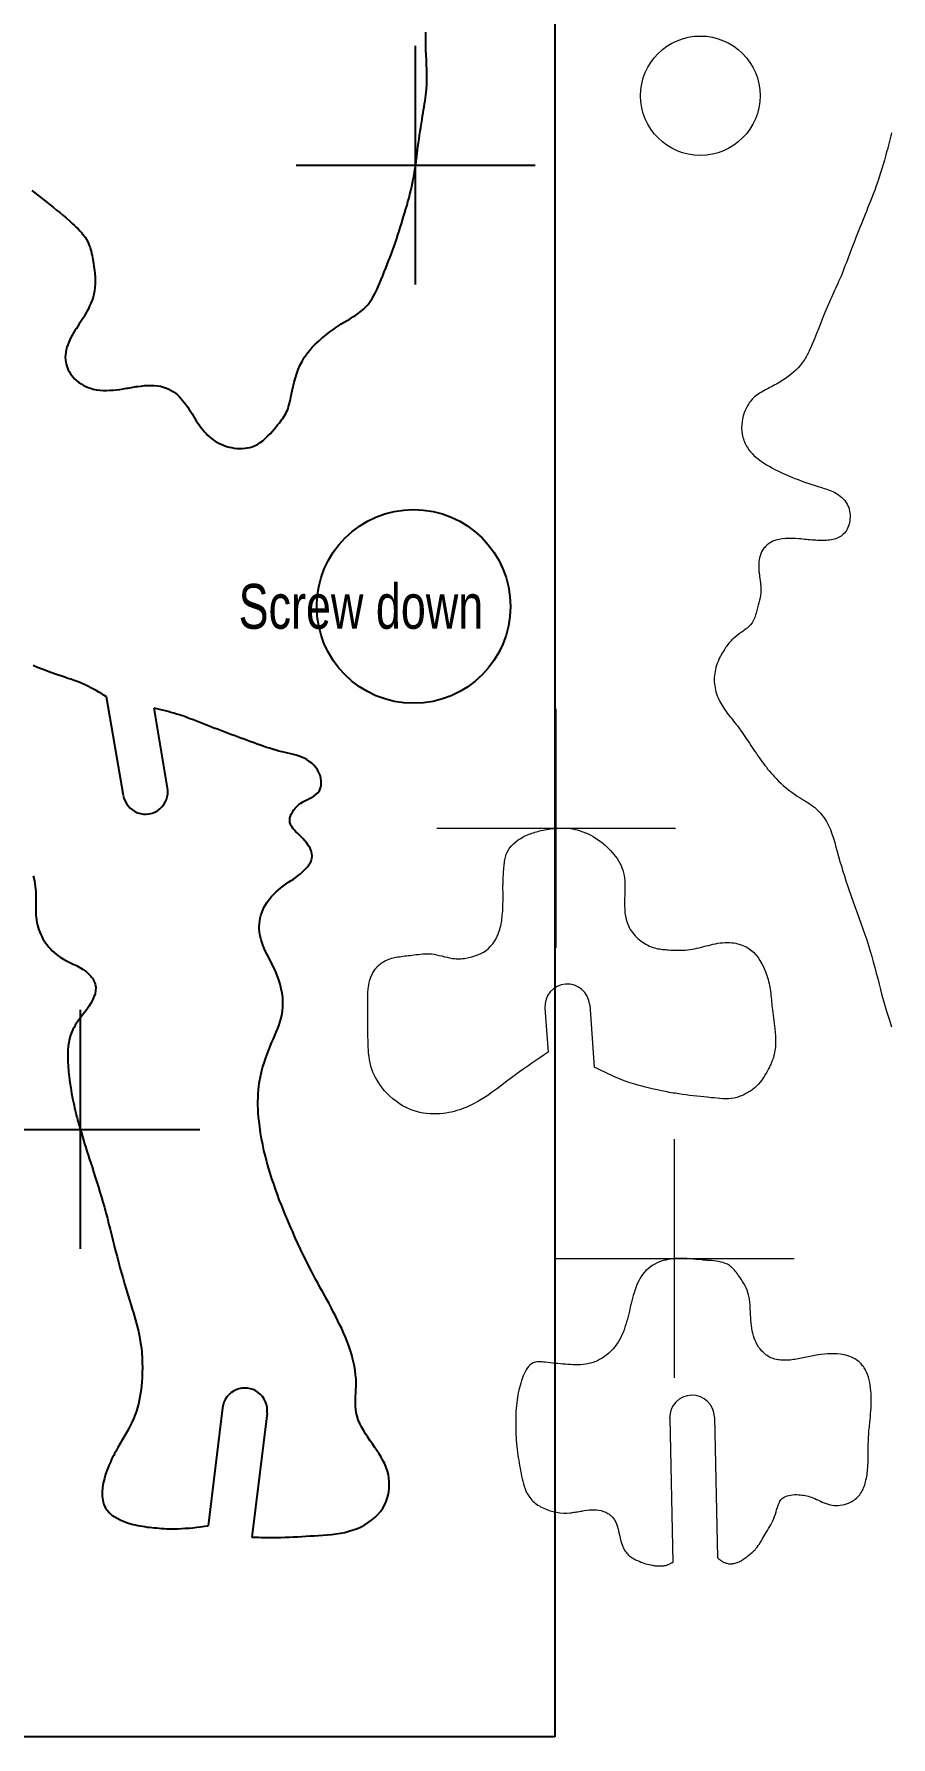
# Model space of a CAD drawing. Header units: millimetres. Extents: x -0.1 to 63, y 0 to 35.
# Drawn here: x 25.64 to 32.81, y 0 to 14.26 of the extents above; entities that cross this region are included whole.
import ezdxf

# ---------------------------------------------------------------- set-up
doc = ezdxf.new("R2010")
doc.units = ezdxf.units.MM
doc.header["$MEASUREMENT"] = 0
doc.header["$PDMODE"] = 2
doc.layers.get('0').update_dxf_attribs({"linetype": 'CONTINUOUS'})
doc.layers.add('CK_LEVEL_1', color=7, linetype='CONTINUOUS')
doc.layers.add('layout2', color=7, linetype='CONTINUOUS', lineweight=0)
doc.layers.add('screw', color=7, linetype='CONTINUOUS', lineweight=0)
doc.styles.get("Standard").update_dxf_attribs({"font": 'txt', "width": 0.75})

msp = doc.modelspace()

# ---------------------------------------------------------------- linework, layer by layer
at = {"color": 3, "linetype": 'CONTINUOUS'}
for p, q in [((30, 24), (30, 0)), ((30, 0), (0, 0))]:
    msp.add_line(p, q, dxfattribs=at)
at = {"color": 1, "linetype": 'CONTINUOUS'}
msp.add_circle((28.818, 9.467), 0.811, dxfattribs=at)
at = {"layer": 'CK_LEVEL_1', "color": 5, "linetype": 'CONTINUOUS'}
for p, q in [((26.388, 7.884), (26.248, 8.711)), ((26.758, 7.947), (26.645, 8.616)), ((27.219, 2.756), (27.099, 1.768)), ((27.592, 2.711), (27.465, 1.673))]:
    msp.add_line(p, q, dxfattribs=at)
at = {"layer": 'CK_LEVEL_1', "color": 3, "linetype": 'CONTINUOUS'}
msp.add_lwpolyline([(28.835, 13.163), (28.837, 13.177), (28.839, 13.191), (28.84, 13.204), (28.842, 13.218), (28.844, 13.231), (28.846, 13.245), (28.847, 13.258), (28.849, 13.272), (28.851, 13.286), (28.855, 13.318), (28.859, 13.35), (28.864, 13.383), (28.869, 13.415), (28.873, 13.447), (28.878, 13.479), (28.883, 13.512), (28.889, 13.544), (28.894, 13.576), (28.898, 13.601), (28.902, 13.626), (28.906, 13.651), (28.91, 13.675), (28.914, 13.7), (28.918, 13.725), (28.921, 13.75), (28.923, 13.775), (28.926, 13.8), (28.928, 13.841), (28.929, 13.881), (28.929, 13.922), (28.928, 13.963), (28.926, 14.003), (28.925, 14.044), (28.923, 14.085), (28.922, 14.126), (28.92, 14.167), (28.92, 14.203), (28.92, 14.239), (28.92, 14.275)], dxfattribs=at)
at = {"layer": 'CK_LEVEL_1', "color": 1, "linetype": 'CONTINUOUS'}
for points in [[(25.622, 12.95), (25.647, 12.93), (25.672, 12.911), (25.697, 12.891), (25.722, 12.871), (25.749, 12.85), (25.775, 12.829), (25.802, 12.808), (25.829, 12.787), (25.855, 12.765), (25.882, 12.743), (25.908, 12.721), (25.934, 12.698), (25.96, 12.675), (25.977, 12.66), (25.993, 12.644), (26.01, 12.628), (26.025, 12.612), (26.04, 12.595), (26.054, 12.577), (26.067, 12.559), (26.079, 12.541), (26.09, 12.521), (26.097, 12.506), (26.103, 12.49), (26.109, 12.474), (26.114, 12.458), (26.118, 12.441), (26.122, 12.424), (26.126, 12.407), (26.129, 12.389), (26.132, 12.372), (26.137, 12.343), (26.142, 12.313), (26.146, 12.284), (26.149, 12.254), (26.152, 12.225), (26.152, 12.196), (26.152, 12.167), (26.15, 12.138), (26.146, 12.109), (26.141, 12.083), (26.134, 12.058), (26.126, 12.033), (26.116, 12.008), (26.106, 11.984), (26.095, 11.96), (26.082, 11.936), (26.069, 11.913), (26.056, 11.89), (26.044, 11.871), (26.032, 11.852), (26.019, 11.833), (26.007, 11.815), (25.995, 11.796), (25.983, 11.777), (25.971, 11.758), (25.96, 11.738), (25.949, 11.718), (25.94, 11.699), (25.931, 11.679), (25.923, 11.659), (25.916, 11.638), (25.91, 11.617), (25.906, 11.596), (25.903, 11.575), (25.902, 11.554), (25.903, 11.533), (25.906, 11.515), (25.909, 11.498), (25.914, 11.48), (25.92, 11.463), (25.927, 11.447), (25.936, 11.431), (25.945, 11.415), (25.956, 11.401), (25.967, 11.387), (25.982, 11.371), (25.998, 11.356), (26.016, 11.342), (26.034, 11.33), (26.053, 11.319), (26.073, 11.309), (26.093, 11.301), (26.114, 11.294), (26.135, 11.288), (26.163, 11.282), (26.19, 11.278), (26.218, 11.276), (26.246, 11.276), (26.275, 11.277), (26.303, 11.279), (26.331, 11.282), (26.359, 11.285), (26.387, 11.29), (26.4, 11.292), (26.414, 11.294), (26.427, 11.296), (26.441, 11.299), (26.455, 11.301), (26.468, 11.303), (26.482, 11.305), (26.496, 11.308), (26.509, 11.31), (26.536, 11.313), (26.564, 11.316), (26.591, 11.318), (26.619, 11.318), (26.646, 11.317), (26.673, 11.315), (26.699, 11.311), (26.725, 11.304), (26.75, 11.296), (26.769, 11.287), (26.788, 11.276), (26.807, 11.265), (26.824, 11.252), (26.841, 11.238), (26.857, 11.222), (26.873, 11.207), (26.887, 11.19), (26.901, 11.173), (26.915, 11.155), (26.928, 11.136), (26.94, 11.117), (26.952, 11.098), (26.964, 11.079), (26.975, 11.06), (26.987, 11.041), (26.999, 11.022), (27.011, 11.003), (27.022, 10.987), (27.033, 10.972), (27.044, 10.957), (27.056, 10.942), (27.068, 10.928), (27.081, 10.914), (27.094, 10.901), (27.108, 10.888), (27.122, 10.876), (27.139, 10.863), (27.157, 10.851), (27.175, 10.841), (27.194, 10.831), (27.213, 10.822), (27.233, 10.814), (27.253, 10.807), (27.274, 10.801), (27.295, 10.797), (27.317, 10.793), (27.339, 10.791), (27.36, 10.79), (27.382, 10.79), (27.404, 10.792), (27.425, 10.795), (27.446, 10.799), (27.466, 10.805), (27.486, 10.813), (27.51, 10.824), (27.533, 10.839), (27.555, 10.855), (27.576, 10.873), (27.596, 10.892), (27.616, 10.912), (27.635, 10.933), (27.653, 10.955), (27.671, 10.977), (27.682, 10.99), (27.693, 11.003), (27.703, 11.016), (27.713, 11.029), (27.723, 11.042), (27.732, 11.055), (27.74, 11.069), (27.748, 11.083), (27.755, 11.098), (27.762, 11.112), (27.767, 11.126), (27.772, 11.141), (27.776, 11.157), (27.78, 11.172), (27.784, 11.188), (27.787, 11.203), (27.79, 11.219), (27.793, 11.235), (27.801, 11.272), (27.809, 11.309), (27.818, 11.346), (27.829, 11.382), (27.84, 11.418), (27.853, 11.452), (27.867, 11.486), (27.884, 11.519), (27.902, 11.551), (27.918, 11.574), (27.934, 11.595), (27.951, 11.617), (27.97, 11.637), (27.989, 11.657), (28.009, 11.676), (28.03, 11.695), (28.051, 11.713), (28.072, 11.731), (28.087, 11.743), (28.102, 11.755), (28.118, 11.767), (28.133, 11.778), (28.149, 11.79), (28.165, 11.801), (28.181, 11.812), (28.197, 11.822), (28.213, 11.833), (28.237, 11.848), (28.262, 11.862), (28.286, 11.877), (28.31, 11.891), (28.334, 11.906), (28.357, 11.922), (28.379, 11.939), (28.4, 11.957), (28.419, 11.976), (28.438, 11.997), (28.455, 12.02), (28.471, 12.045), (28.486, 12.07), (28.499, 12.096), (28.512, 12.123), (28.524, 12.151), (28.536, 12.178), (28.547, 12.206), (28.56, 12.237), (28.572, 12.268), (28.585, 12.299), (28.597, 12.33), (28.609, 12.361), (28.621, 12.392), (28.633, 12.423), (28.644, 12.454), (28.655, 12.485), (28.666, 12.516), (28.677, 12.547), (28.687, 12.578), (28.697, 12.609), (28.707, 12.64), (28.716, 12.672), (28.726, 12.703), (28.735, 12.734), (28.745, 12.766), (28.754, 12.797), (28.763, 12.828), (28.771, 12.858), (28.78, 12.889), (28.788, 12.92), (28.796, 12.951), (28.803, 12.983), (28.81, 13.014), (28.816, 13.045), (28.819, 13.058), (28.821, 13.071), (28.823, 13.084), (28.825, 13.098), (28.827, 13.111), (28.829, 13.124), (28.831, 13.137), (28.833, 13.15), (28.835, 13.163)], [(26.248, 8.711), (26.226, 8.724), (26.205, 8.737), (26.183, 8.75), (26.161, 8.762), (26.139, 8.774), (26.117, 8.786), (26.095, 8.797), (26.073, 8.808), (26.05, 8.818), (26.025, 8.829), (26, 8.838), (25.975, 8.848), (25.949, 8.857), (25.923, 8.865), (25.898, 8.874), (25.872, 8.882), (25.846, 8.891), (25.821, 8.899), (25.782, 8.913), (25.745, 8.927), (25.707, 8.942), (25.669, 8.957), (25.632, 8.973)], [(25.633, 7.212), (25.644, 7.169), (25.651, 7.124), (25.654, 7.078), (25.654, 7.031), (25.654, 6.983), (25.654, 6.935), (25.656, 6.887), (25.662, 6.84), (25.665, 6.819), (25.67, 6.799), (25.675, 6.779), (25.681, 6.759), (25.688, 6.74), (25.696, 6.721), (25.705, 6.703), (25.715, 6.684), (25.725, 6.667), (25.737, 6.649), (25.75, 6.632), (25.763, 6.615), (25.777, 6.599), (25.792, 6.584), (25.808, 6.569), (25.825, 6.555), (25.842, 6.542), (25.859, 6.53), (25.886, 6.514), (25.913, 6.5), (25.941, 6.486), (25.969, 6.472), (25.997, 6.459), (26.025, 6.444), (26.051, 6.428), (26.076, 6.409), (26.099, 6.389), (26.107, 6.38), (26.115, 6.372), (26.122, 6.362), (26.129, 6.353), (26.135, 6.343), (26.141, 6.333), (26.146, 6.323), (26.15, 6.313), (26.153, 6.303), (26.157, 6.277), (26.156, 6.25), (26.151, 6.224), (26.142, 6.197), (26.13, 6.17), (26.115, 6.144), (26.099, 6.118), (26.081, 6.093), (26.063, 6.068), (26.049, 6.05), (26.035, 6.031), (26.022, 6.014), (26.009, 5.996), (25.997, 5.978), (25.985, 5.96), (25.975, 5.942), (25.965, 5.924), (25.956, 5.905), (25.945, 5.876), (25.937, 5.846), (25.931, 5.815), (25.926, 5.784), (25.924, 5.751), (25.922, 5.719), (25.922, 5.686), (25.923, 5.653), (25.925, 5.62), (25.929, 5.573), (25.934, 5.527), (25.94, 5.481), (25.947, 5.436), (25.954, 5.391), (25.963, 5.346), (25.973, 5.302), (25.983, 5.257), (25.994, 5.213), (25.997, 5.199), (26.001, 5.185), (26.005, 5.171), (26.008, 5.157), (26.012, 5.144), (26.016, 5.13), (26.02, 5.116), (26.024, 5.102), (26.028, 5.088)]]:
    msp.add_lwpolyline(points, dxfattribs=at)
at = {"layer": 'CK_LEVEL_1', "color": 5, "linetype": 'CONTINUOUS'}
for points in [[(27.465, 1.673), (27.492, 1.672), (27.519, 1.672), (27.546, 1.671), (27.573, 1.671), (27.601, 1.671), (27.628, 1.671), (27.655, 1.671), (27.682, 1.671), (27.709, 1.671), (27.743, 1.672), (27.778, 1.673), (27.813, 1.675), (27.847, 1.676), (27.882, 1.678), (27.917, 1.68), (27.952, 1.683), (27.986, 1.685), (28.021, 1.687), (28.058, 1.69), (28.095, 1.693), (28.132, 1.696), (28.169, 1.701), (28.205, 1.706), (28.242, 1.713), (28.277, 1.722), (28.313, 1.733), (28.348, 1.746), (28.379, 1.76), (28.409, 1.776), (28.439, 1.795), (28.467, 1.815), (28.493, 1.837), (28.518, 1.862), (28.54, 1.888), (28.56, 1.916), (28.577, 1.946), (28.588, 1.971), (28.598, 1.998), (28.605, 2.025), (28.611, 2.053), (28.614, 2.082), (28.615, 2.11), (28.615, 2.138), (28.612, 2.166), (28.607, 2.194), (28.599, 2.225), (28.589, 2.256), (28.576, 2.286), (28.562, 2.315), (28.546, 2.343), (28.529, 2.372), (28.511, 2.4), (28.492, 2.427), (28.473, 2.455), (28.453, 2.483), (28.434, 2.511), (28.416, 2.539), (28.399, 2.568), (28.382, 2.596), (28.368, 2.626), (28.355, 2.655), (28.345, 2.686), (28.338, 2.716), (28.334, 2.743), (28.332, 2.769), (28.331, 2.796), (28.332, 2.824), (28.333, 2.851), (28.334, 2.879), (28.335, 2.907), (28.337, 2.934), (28.337, 2.962), (28.336, 2.998), (28.333, 3.033), (28.329, 3.069), (28.323, 3.104), (28.316, 3.138), (28.307, 3.173), (28.298, 3.207), (28.287, 3.241), (28.276, 3.274), (28.262, 3.311), (28.247, 3.348), (28.232, 3.384), (28.216, 3.42), (28.199, 3.455), (28.182, 3.49), (28.164, 3.526), (28.146, 3.56), (28.128, 3.595), (28.11, 3.629), (28.092, 3.662), (28.074, 3.695), (28.056, 3.729), (28.037, 3.762), (28.019, 3.796), (28.001, 3.829), (27.984, 3.862), (27.966, 3.896), (27.942, 3.943), (27.918, 3.99), (27.895, 4.037), (27.872, 4.085), (27.85, 4.133), (27.828, 4.181), (27.806, 4.229), (27.785, 4.277), (27.764, 4.326), (27.746, 4.369), (27.728, 4.412), (27.711, 4.455), (27.694, 4.499), (27.678, 4.543), (27.662, 4.587), (27.647, 4.631), (27.632, 4.675), (27.618, 4.72), (27.603, 4.767), (27.59, 4.815), (27.577, 4.863), (27.565, 4.912), (27.555, 4.961), (27.545, 5.01), (27.537, 5.059), (27.53, 5.108), (27.524, 5.158), (27.52, 5.19), (27.518, 5.223), (27.516, 5.256), (27.515, 5.289), (27.515, 5.321), (27.516, 5.354), (27.517, 5.387), (27.52, 5.419), (27.523, 5.451), (27.529, 5.49), (27.536, 5.529), (27.545, 5.567), (27.554, 5.605), (27.566, 5.643), (27.578, 5.68), (27.591, 5.717), (27.605, 5.754), (27.62, 5.791), (27.632, 5.818), (27.644, 5.846), (27.656, 5.873), (27.668, 5.901), (27.68, 5.928), (27.69, 5.956), (27.699, 5.984), (27.708, 6.012), (27.714, 6.041), (27.72, 6.078), (27.723, 6.115), (27.724, 6.153), (27.722, 6.191), (27.717, 6.229), (27.71, 6.266), (27.701, 6.304), (27.69, 6.341), (27.677, 6.377), (27.658, 6.421), (27.637, 6.464), (27.616, 6.506), (27.595, 6.548), (27.574, 6.59), (27.556, 6.633), (27.542, 6.675), (27.531, 6.719), (27.526, 6.764), (27.526, 6.787), (27.527, 6.81), (27.53, 6.833), (27.534, 6.856), (27.54, 6.879), (27.547, 6.902), (27.556, 6.924), (27.565, 6.946), (27.577, 6.967), (27.591, 6.99), (27.608, 7.013), (27.625, 7.034), (27.644, 7.054), (27.664, 7.074), (27.685, 7.092), (27.707, 7.11), (27.729, 7.127), (27.751, 7.143), (27.771, 7.157), (27.792, 7.171), (27.812, 7.184), (27.832, 7.198), (27.851, 7.213), (27.87, 7.228), (27.889, 7.244), (27.906, 7.261), (27.923, 7.28), (27.93, 7.287), (27.936, 7.295), (27.942, 7.304), (27.947, 7.312), (27.952, 7.32), (27.957, 7.329), (27.96, 7.338), (27.964, 7.347), (27.966, 7.356), (27.968, 7.377), (27.966, 7.399), (27.96, 7.421), (27.951, 7.442), (27.939, 7.463), (27.924, 7.484), (27.907, 7.505), (27.89, 7.524), (27.871, 7.544), (27.858, 7.556), (27.845, 7.569), (27.833, 7.581), (27.821, 7.593), (27.81, 7.606), (27.801, 7.618), (27.793, 7.631), (27.787, 7.645), (27.783, 7.659), (27.782, 7.675), (27.783, 7.693), (27.788, 7.71), (27.794, 7.728), (27.803, 7.745), (27.813, 7.762), (27.826, 7.778), (27.84, 7.793), (27.855, 7.806), (27.875, 7.821), (27.897, 7.834), (27.919, 7.845), (27.941, 7.856), (27.963, 7.867), (27.983, 7.878), (28.001, 7.891), (28.016, 7.906), (28.029, 7.924), (28.033, 7.932), (28.036, 7.94), (28.039, 7.948), (28.042, 7.957), (28.043, 7.967), (28.045, 7.976), (28.045, 7.986), (28.045, 7.995), (28.045, 8.005), (28.042, 8.029), (28.035, 8.053), (28.026, 8.076), (28.014, 8.098), (27.999, 8.118), (27.983, 8.137), (27.965, 8.155), (27.945, 8.17), (27.925, 8.184), (27.903, 8.196), (27.881, 8.206), (27.859, 8.214), (27.836, 8.222), (27.812, 8.228), (27.789, 8.233), (27.765, 8.239), (27.742, 8.244), (27.718, 8.249), (27.691, 8.256), (27.665, 8.263), (27.638, 8.271), (27.612, 8.279), (27.586, 8.287), (27.56, 8.296), (27.535, 8.305), (27.509, 8.315), (27.483, 8.324), (27.455, 8.334), (27.427, 8.344), (27.399, 8.355), (27.371, 8.365), (27.343, 8.375), (27.315, 8.386), (27.287, 8.396), (27.259, 8.407), (27.231, 8.417), (27.203, 8.428), (27.175, 8.439), (27.147, 8.449), (27.12, 8.46), (27.092, 8.471), (27.064, 8.481), (27.036, 8.492), (27.009, 8.503), (26.981, 8.514), (26.967, 8.519), (26.954, 8.524), (26.94, 8.529), (26.926, 8.535), (26.913, 8.54), (26.899, 8.545), (26.885, 8.55), (26.871, 8.554), (26.858, 8.559), (26.834, 8.566), (26.811, 8.573), (26.787, 8.58), (26.764, 8.587), (26.74, 8.593), (26.716, 8.599), (26.692, 8.605), (26.668, 8.611), (26.645, 8.616)], [(26.028, 5.088), (26.037, 5.058), (26.046, 5.027), (26.055, 4.997), (26.064, 4.966), (26.074, 4.936), (26.083, 4.905), (26.093, 4.875), (26.103, 4.845), (26.112, 4.814), (26.126, 4.773), (26.139, 4.731), (26.153, 4.689), (26.166, 4.647), (26.179, 4.605), (26.192, 4.563), (26.205, 4.521), (26.217, 4.478), (26.229, 4.436), (26.241, 4.39), (26.254, 4.345), (26.265, 4.299), (26.277, 4.253), (26.288, 4.207), (26.3, 4.161), (26.311, 4.115), (26.323, 4.069), (26.335, 4.023), (26.347, 3.977), (26.36, 3.931), (26.373, 3.885), (26.386, 3.84), (26.399, 3.794), (26.413, 3.749), (26.426, 3.703), (26.44, 3.658), (26.454, 3.612), (26.463, 3.582), (26.472, 3.551), (26.481, 3.521), (26.49, 3.491), (26.498, 3.46), (26.506, 3.43), (26.514, 3.399), (26.52, 3.368), (26.526, 3.337), (26.533, 3.297), (26.539, 3.257), (26.543, 3.216), (26.546, 3.175), (26.547, 3.134), (26.548, 3.093), (26.547, 3.052), (26.545, 3.011), (26.542, 2.97), (26.54, 2.94), (26.536, 2.909), (26.532, 2.878), (26.527, 2.848), (26.521, 2.817), (26.514, 2.787), (26.506, 2.758), (26.497, 2.728), (26.487, 2.7), (26.472, 2.664), (26.456, 2.628), (26.439, 2.594), (26.42, 2.559), (26.401, 2.525), (26.382, 2.491), (26.362, 2.458), (26.343, 2.424), (26.324, 2.391), (26.315, 2.375), (26.307, 2.358), (26.298, 2.342), (26.29, 2.325), (26.282, 2.308), (26.274, 2.291), (26.267, 2.273), (26.26, 2.255), (26.253, 2.237), (26.24, 2.201), (26.229, 2.164), (26.22, 2.126), (26.214, 2.088), (26.211, 2.051), (26.211, 2.015), (26.216, 1.98), (26.225, 1.947), (26.239, 1.917), (26.254, 1.895), (26.273, 1.876), (26.293, 1.858), (26.317, 1.842), (26.341, 1.828), (26.368, 1.815), (26.395, 1.803), (26.423, 1.793), (26.451, 1.785), (26.471, 1.78), (26.49, 1.775), (26.51, 1.771), (26.529, 1.767), (26.549, 1.764), (26.568, 1.761), (26.588, 1.758), (26.607, 1.756), (26.627, 1.754), (26.647, 1.751), (26.668, 1.75), (26.688, 1.748), (26.708, 1.746), (26.729, 1.745), (26.749, 1.744), (26.77, 1.743), (26.79, 1.743), (26.811, 1.743), (26.843, 1.743), (26.875, 1.745), (26.907, 1.747), (26.939, 1.749), (26.971, 1.752), (27.003, 1.756), (27.035, 1.76), (27.067, 1.764), (27.099, 1.768)]]:
    msp.add_lwpolyline(points, dxfattribs=at)
for centre, start, end in [((26.573, 7.916), 189.6197, 369.6197), ((27.405, 2.734), 353.058, 533.058)]:
    msp.add_arc(centre, 0.188, start, end, dxfattribs=at)
at = {"layer": 'CK_LEVEL_1', "color": 1, "linetype": 'CONTINUOUS'}
for p in [(28.835, 13.163), (26.028, 5.088)]:
    msp.add_point(p, dxfattribs=at)
at = {"layer": 'layout2', "color": 3, "linetype": 'CONTINUOUS'}
for p, q in [((29.918, 6.104), (29.945, 5.734)), ((30.293, 6.131), (30.33, 5.609)), ((30.963, 2.671), (30.988, 1.462)), ((31.338, 2.678), (31.362, 1.5))]:
    msp.add_line(p, q, dxfattribs=at)
at = {"layer": 'layout2', "color": 6, "linetype": 'CONTINUOUS'}
for points in [[(32.819, 13.432), (32.814, 13.409), (32.808, 13.386), (32.803, 13.364), (32.797, 13.341), (32.791, 13.318), (32.785, 13.295), (32.779, 13.273), (32.773, 13.25), (32.767, 13.228), (32.76, 13.205), (32.75, 13.169), (32.739, 13.133), (32.728, 13.097), (32.716, 13.061), (32.704, 13.025), (32.691, 12.99), (32.679, 12.954), (32.666, 12.919), (32.652, 12.884), (32.642, 12.856), (32.631, 12.829), (32.62, 12.802), (32.609, 12.775), (32.598, 12.748), (32.587, 12.721), (32.576, 12.694), (32.565, 12.667), (32.554, 12.64), (32.543, 12.613), (32.533, 12.586), (32.522, 12.558), (32.512, 12.531), (32.501, 12.504), (32.491, 12.477), (32.48, 12.449), (32.47, 12.422), (32.46, 12.395), (32.451, 12.371), (32.442, 12.348), (32.433, 12.325), (32.424, 12.302), (32.415, 12.279), (32.406, 12.255), (32.397, 12.232), (32.387, 12.21), (32.377, 12.187), (32.369, 12.168), (32.36, 12.149), (32.351, 12.13), (32.343, 12.112), (32.334, 12.093), (32.325, 12.074), (32.317, 12.055), (32.308, 12.037), (32.3, 12.018), (32.281, 11.974), (32.262, 11.93), (32.245, 11.886), (32.227, 11.841), (32.21, 11.797), (32.192, 11.752), (32.174, 11.708), (32.156, 11.664), (32.136, 11.62), (32.131, 11.61), (32.127, 11.599), (32.121, 11.589), (32.116, 11.579), (32.111, 11.569), (32.105, 11.558), (32.1, 11.548), (32.094, 11.539), (32.088, 11.529), (32.072, 11.507), (32.055, 11.486), (32.037, 11.465), (32.018, 11.446), (31.998, 11.428), (31.977, 11.41), (31.955, 11.393), (31.933, 11.377), (31.91, 11.362), (31.897, 11.353), (31.884, 11.345), (31.871, 11.337), (31.857, 11.329), (31.844, 11.322), (31.83, 11.314), (31.816, 11.307), (31.802, 11.3), (31.788, 11.293), (31.776, 11.286), (31.764, 11.28), (31.751, 11.273), (31.739, 11.267), (31.727, 11.26), (31.715, 11.253), (31.703, 11.245), (31.692, 11.237), (31.681, 11.229), (31.671, 11.22), (31.662, 11.211), (31.653, 11.202), (31.644, 11.192), (31.636, 11.181), (31.628, 11.171), (31.621, 11.16), (31.614, 11.148), (31.607, 11.136), (31.596, 11.113), (31.586, 11.089), (31.578, 11.064), (31.572, 11.039), (31.568, 11.013), (31.566, 10.987), (31.565, 10.961), (31.567, 10.935), (31.57, 10.909), (31.573, 10.896), (31.576, 10.883), (31.58, 10.87), (31.584, 10.858), (31.588, 10.845), (31.594, 10.833), (31.599, 10.821), (31.606, 10.81), (31.613, 10.798), (31.625, 10.78), (31.638, 10.763), (31.653, 10.747), (31.668, 10.732), (31.685, 10.717), (31.702, 10.703), (31.719, 10.69), (31.737, 10.677), (31.756, 10.665), (31.778, 10.651), (31.8, 10.638), (31.822, 10.626), (31.844, 10.614), (31.867, 10.603), (31.89, 10.592), (31.913, 10.581), (31.936, 10.571), (31.959, 10.561), (31.985, 10.55), (32.011, 10.539), (32.038, 10.529), (32.064, 10.519), (32.091, 10.509), (32.118, 10.499), (32.144, 10.49), (32.171, 10.482), (32.198, 10.473), (32.213, 10.469), (32.227, 10.465), (32.242, 10.46), (32.256, 10.456), (32.271, 10.451), (32.285, 10.447), (32.299, 10.441), (32.314, 10.435), (32.328, 10.429), (32.344, 10.421), (32.359, 10.412), (32.375, 10.402), (32.389, 10.391), (32.403, 10.38), (32.416, 10.367), (32.428, 10.354), (32.438, 10.34), (32.448, 10.325), (32.455, 10.311), (32.461, 10.296), (32.466, 10.281), (32.469, 10.265), (32.472, 10.249), (32.473, 10.233), (32.473, 10.216), (32.472, 10.2), (32.47, 10.183), (32.468, 10.169), (32.464, 10.155), (32.46, 10.141), (32.455, 10.128), (32.449, 10.115), (32.442, 10.103), (32.435, 10.091), (32.426, 10.08), (32.416, 10.071), (32.407, 10.063), (32.397, 10.056), (32.386, 10.049), (32.375, 10.044), (32.364, 10.039), (32.352, 10.034), (32.34, 10.031), (32.328, 10.027), (32.315, 10.025), (32.301, 10.023), (32.286, 10.021), (32.272, 10.02), (32.257, 10.019), (32.242, 10.019), (32.228, 10.019), (32.214, 10.019), (32.199, 10.02), (32.185, 10.021), (32.169, 10.022), (32.154, 10.023), (32.138, 10.025), (32.122, 10.026), (32.107, 10.028), (32.091, 10.029), (32.075, 10.03), (32.06, 10.032), (32.044, 10.033), (32.016, 10.035), (31.988, 10.036), (31.96, 10.037), (31.932, 10.036), (31.905, 10.034), (31.878, 10.029), (31.852, 10.022), (31.827, 10.013), (31.803, 10), (31.795, 9.995), (31.787, 9.989), (31.779, 9.983), (31.772, 9.977), (31.765, 9.97), (31.758, 9.962), (31.752, 9.955), (31.746, 9.947), (31.74, 9.938), (31.732, 9.924), (31.725, 9.908), (31.719, 9.892), (31.715, 9.875), (31.712, 9.858), (31.71, 9.841), (31.708, 9.823), (31.708, 9.806), (31.708, 9.789), (31.708, 9.779), (31.709, 9.77), (31.71, 9.761), (31.711, 9.752), (31.712, 9.743), (31.713, 9.734), (31.714, 9.725), (31.715, 9.716), (31.717, 9.707), (31.718, 9.697), (31.719, 9.688), (31.721, 9.679), (31.722, 9.67), (31.723, 9.66), (31.724, 9.651), (31.725, 9.642), (31.726, 9.633), (31.726, 9.624), (31.726, 9.602), (31.725, 9.581), (31.722, 9.56), (31.719, 9.539), (31.715, 9.519), (31.71, 9.498), (31.704, 9.477), (31.699, 9.456), (31.693, 9.434), (31.689, 9.422), (31.686, 9.41), (31.682, 9.398), (31.678, 9.386), (31.674, 9.374), (31.669, 9.362), (31.664, 9.351), (31.658, 9.34), (31.652, 9.33), (31.64, 9.314), (31.626, 9.3), (31.611, 9.286), (31.595, 9.273), (31.578, 9.261), (31.561, 9.249), (31.543, 9.237), (31.526, 9.224), (31.51, 9.211), (31.497, 9.2), (31.484, 9.188), (31.473, 9.175), (31.461, 9.162), (31.45, 9.149), (31.44, 9.135), (31.43, 9.122), (31.421, 9.107), (31.412, 9.093), (31.407, 9.085), (31.402, 9.078), (31.398, 9.07), (31.394, 9.062), (31.39, 9.054), (31.385, 9.047), (31.382, 9.039), (31.378, 9.031), (31.374, 9.023), (31.367, 9.007), (31.361, 8.99), (31.355, 8.974), (31.35, 8.957), (31.346, 8.94), (31.342, 8.923), (31.339, 8.906), (31.337, 8.889), (31.336, 8.871), (31.335, 8.854), (31.336, 8.837), (31.337, 8.819), (31.339, 8.802), (31.342, 8.785), (31.346, 8.768), (31.35, 8.751), (31.355, 8.734), (31.361, 8.718), (31.368, 8.702), (31.374, 8.687), (31.382, 8.672), (31.39, 8.657), (31.398, 8.643), (31.407, 8.628), (31.416, 8.614), (31.425, 8.6), (31.435, 8.587), (31.445, 8.573), (31.455, 8.559), (31.466, 8.546), (31.476, 8.533), (31.487, 8.519), (31.498, 8.506), (31.508, 8.493), (31.519, 8.479), (31.53, 8.466), (31.541, 8.45), (31.553, 8.435), (31.564, 8.419), (31.575, 8.403), (31.587, 8.387), (31.598, 8.37), (31.608, 8.354), (31.619, 8.338), (31.63, 8.322), (31.642, 8.304), (31.653, 8.287), (31.664, 8.27), (31.676, 8.253), (31.688, 8.236), (31.699, 8.22), (31.711, 8.203), (31.723, 8.186), (31.735, 8.169), (31.747, 8.153), (31.76, 8.136), (31.773, 8.12), (31.785, 8.103), (31.799, 8.087), (31.812, 8.071), (31.826, 8.056), (31.84, 8.04), (31.854, 8.025), (31.874, 8.005), (31.895, 7.985), (31.916, 7.965), (31.938, 7.947), (31.961, 7.929), (31.984, 7.911), (32.007, 7.895), (32.031, 7.878), (32.055, 7.863), (32.062, 7.859), (32.07, 7.854), (32.077, 7.85), (32.084, 7.846), (32.091, 7.842), (32.098, 7.837), (32.106, 7.833), (32.113, 7.828), (32.12, 7.824), (32.134, 7.815), (32.148, 7.805), (32.161, 7.795), (32.175, 7.785), (32.187, 7.774), (32.2, 7.762), (32.212, 7.751), (32.223, 7.739), (32.234, 7.726), (32.256, 7.697), (32.276, 7.665), (32.293, 7.632), (32.308, 7.598), (32.321, 7.562), (32.333, 7.526), (32.344, 7.489), (32.354, 7.452), (32.364, 7.416), (32.376, 7.374), (32.388, 7.332), (32.4, 7.291), (32.413, 7.25), (32.425, 7.21), (32.438, 7.169), (32.452, 7.129), (32.465, 7.089), (32.479, 7.048), (32.496, 7.002), (32.512, 6.955), (32.529, 6.909), (32.546, 6.862), (32.563, 6.815), (32.58, 6.768), (32.596, 6.721), (32.612, 6.674), (32.627, 6.627), (32.641, 6.581), (32.654, 6.535), (32.667, 6.49), (32.679, 6.444), (32.692, 6.397), (32.704, 6.351), (32.716, 6.305), (32.728, 6.259), (32.74, 6.213), (32.759, 6.146), (32.779, 6.079), (32.799, 6.012), (32.82, 5.946)], [(29.945, 5.734), (29.911, 5.711), (29.876, 5.688), (29.842, 5.665), (29.808, 5.641), (29.774, 5.618), (29.74, 5.594), (29.706, 5.57), (29.672, 5.545), (29.639, 5.52), (29.599, 5.491), (29.56, 5.461), (29.52, 5.431), (29.48, 5.401), (29.44, 5.373), (29.399, 5.346), (29.357, 5.321), (29.314, 5.298), (29.27, 5.277), (29.248, 5.268), (29.226, 5.26), (29.204, 5.252), (29.181, 5.245), (29.158, 5.239), (29.135, 5.233), (29.112, 5.229), (29.088, 5.225), (29.065, 5.222), (29.037, 5.219), (29.009, 5.218), (28.981, 5.218), (28.953, 5.219), (28.925, 5.221), (28.897, 5.225), (28.87, 5.23), (28.842, 5.237), (28.816, 5.245), (28.785, 5.257), (28.755, 5.271), (28.726, 5.286), (28.698, 5.304), (28.671, 5.323), (28.644, 5.343), (28.62, 5.366), (28.596, 5.389), (28.573, 5.414), (28.557, 5.434), (28.541, 5.455), (28.526, 5.477), (28.513, 5.499), (28.5, 5.522), (28.489, 5.545), (28.478, 5.568), (28.469, 5.593), (28.461, 5.617), (28.455, 5.644), (28.449, 5.67), (28.445, 5.697), (28.442, 5.725), (28.44, 5.752), (28.438, 5.779), (28.437, 5.807), (28.437, 5.834), (28.436, 5.862), (28.436, 5.891), (28.436, 5.92), (28.435, 5.949), (28.435, 5.978), (28.435, 6.007), (28.435, 6.036), (28.435, 6.065), (28.435, 6.095), (28.434, 6.125), (28.434, 6.16), (28.435, 6.195), (28.436, 6.23), (28.439, 6.264), (28.443, 6.298), (28.45, 6.331), (28.46, 6.363), (28.473, 6.393), (28.49, 6.421), (28.497, 6.43), (28.504, 6.439), (28.511, 6.448), (28.519, 6.456), (28.528, 6.464), (28.537, 6.472), (28.546, 6.479), (28.555, 6.486), (28.565, 6.492), (28.576, 6.498), (28.587, 6.503), (28.599, 6.508), (28.61, 6.513), (28.622, 6.517), (28.634, 6.521), (28.646, 6.524), (28.658, 6.527), (28.67, 6.529), (28.685, 6.532), (28.7, 6.534), (28.715, 6.536), (28.73, 6.538), (28.745, 6.54), (28.76, 6.542), (28.775, 6.543), (28.79, 6.545), (28.805, 6.547), (28.823, 6.549), (28.841, 6.551), (28.859, 6.553), (28.877, 6.555), (28.896, 6.557), (28.914, 6.558), (28.932, 6.559), (28.95, 6.558), (28.968, 6.557), (28.99, 6.554), (29.011, 6.55), (29.033, 6.545), (29.055, 6.54), (29.076, 6.534), (29.098, 6.529), (29.12, 6.524), (29.142, 6.52), (29.164, 6.518), (29.174, 6.517), (29.184, 6.516), (29.194, 6.516), (29.204, 6.517), (29.214, 6.517), (29.225, 6.518), (29.235, 6.519), (29.245, 6.52), (29.255, 6.522), (29.281, 6.527), (29.307, 6.533), (29.332, 6.541), (29.356, 6.55), (29.38, 6.561), (29.403, 6.573), (29.425, 6.587), (29.445, 6.603), (29.463, 6.621), (29.473, 6.632), (29.482, 6.643), (29.491, 6.655), (29.499, 6.667), (29.506, 6.68), (29.513, 6.692), (29.519, 6.706), (29.525, 6.719), (29.53, 6.733), (29.536, 6.747), (29.54, 6.762), (29.544, 6.777), (29.548, 6.792), (29.551, 6.807), (29.554, 6.822), (29.556, 6.837), (29.558, 6.852), (29.56, 6.867), (29.561, 6.883), (29.563, 6.899), (29.564, 6.916), (29.565, 6.932), (29.566, 6.948), (29.566, 6.964), (29.566, 6.98), (29.567, 6.997), (29.567, 7.013), (29.567, 7.029), (29.567, 7.045), (29.567, 7.062), (29.567, 7.078), (29.566, 7.094), (29.566, 7.11), (29.566, 7.126), (29.567, 7.143), (29.567, 7.159), (29.567, 7.174), (29.568, 7.189), (29.569, 7.204), (29.57, 7.219), (29.571, 7.234), (29.572, 7.249), (29.573, 7.264), (29.574, 7.279), (29.576, 7.294), (29.577, 7.307), (29.578, 7.319), (29.58, 7.332), (29.582, 7.344), (29.584, 7.356), (29.587, 7.368), (29.59, 7.38), (29.594, 7.392), (29.598, 7.403), (29.609, 7.424), (29.622, 7.444), (29.637, 7.463), (29.655, 7.48), (29.673, 7.497), (29.694, 7.512), (29.715, 7.525), (29.737, 7.537), (29.759, 7.549), (29.771, 7.554), (29.784, 7.559), (29.796, 7.564), (29.809, 7.568), (29.821, 7.572), (29.834, 7.576), (29.846, 7.58), (29.859, 7.583), (29.872, 7.587), (29.887, 7.59), (29.902, 7.594), (29.918, 7.597), (29.934, 7.6), (29.949, 7.602), (29.965, 7.605), (29.981, 7.607), (29.996, 7.608), (30.012, 7.609)], [(31.004, 4.006), (30.994, 4.005), (30.985, 4.004), (30.976, 4.003), (30.967, 4.002), (30.957, 4), (30.948, 3.998), (30.939, 3.996), (30.93, 3.994), (30.921, 3.992), (30.899, 3.986), (30.878, 3.978), (30.857, 3.969), (30.837, 3.958), (30.817, 3.947), (30.798, 3.934), (30.781, 3.92), (30.764, 3.905), (30.749, 3.889), (30.735, 3.872), (30.724, 3.855), (30.713, 3.837), (30.703, 3.819), (30.694, 3.8), (30.685, 3.78), (30.678, 3.76), (30.671, 3.74), (30.664, 3.72), (30.658, 3.698), (30.652, 3.675), (30.646, 3.653), (30.64, 3.631), (30.635, 3.609), (30.63, 3.587), (30.625, 3.565), (30.619, 3.543), (30.614, 3.52), (30.608, 3.498), (30.602, 3.476), (30.595, 3.454), (30.588, 3.432), (30.581, 3.41), (30.572, 3.388), (30.563, 3.367), (30.553, 3.346), (30.542, 3.326), (30.53, 3.305), (30.517, 3.286), (30.502, 3.267), (30.487, 3.248), (30.471, 3.231), (30.453, 3.214), (30.435, 3.199), (30.416, 3.185), (30.396, 3.171), (30.386, 3.165), (30.376, 3.16), (30.365, 3.154), (30.354, 3.149), (30.344, 3.144), (30.333, 3.14), (30.322, 3.136), (30.31, 3.133), (30.299, 3.129), (30.278, 3.125), (30.258, 3.121), (30.237, 3.119), (30.216, 3.117), (30.195, 3.116), (30.173, 3.116), (30.152, 3.117), (30.131, 3.118), (30.11, 3.119), (30.089, 3.121), (30.068, 3.122), (30.047, 3.124), (30.026, 3.126), (30.005, 3.128), (29.984, 3.131), (29.963, 3.133), (29.941, 3.135), (29.919, 3.138), (29.907, 3.139), (29.895, 3.14), (29.884, 3.14), (29.872, 3.141), (29.86, 3.14), (29.849, 3.14), (29.839, 3.138), (29.828, 3.135), (29.818, 3.132), (29.804, 3.124), (29.792, 3.114), (29.78, 3.102), (29.77, 3.089), (29.761, 3.074), (29.752, 3.058), (29.744, 3.041), (29.737, 3.024), (29.731, 3.006), (29.723, 2.985), (29.716, 2.964), (29.71, 2.944), (29.705, 2.923), (29.7, 2.903), (29.695, 2.883), (29.691, 2.863), (29.688, 2.842), (29.685, 2.822), (29.682, 2.798), (29.679, 2.775), (29.677, 2.751), (29.675, 2.727), (29.674, 2.703), (29.673, 2.678), (29.673, 2.654), (29.673, 2.63), (29.673, 2.605), (29.673, 2.58), (29.674, 2.556), (29.675, 2.531), (29.677, 2.506), (29.678, 2.482), (29.68, 2.457), (29.683, 2.432), (29.685, 2.408), (29.688, 2.384), (29.691, 2.361), (29.694, 2.339), (29.698, 2.317), (29.701, 2.295), (29.705, 2.273), (29.71, 2.25), (29.714, 2.228), (29.718, 2.206), (29.723, 2.183), (29.728, 2.162), (29.733, 2.141), (29.738, 2.12), (29.744, 2.099), (29.751, 2.078), (29.759, 2.058), (29.768, 2.039), (29.779, 2.021), (29.791, 2.004), (29.799, 1.994), (29.808, 1.984), (29.817, 1.975), (29.827, 1.966), (29.837, 1.957), (29.848, 1.949), (29.859, 1.942), (29.871, 1.934), (29.882, 1.928), (29.908, 1.915), (29.934, 1.904), (29.961, 1.894), (29.988, 1.887), (30.016, 1.881), (30.044, 1.877), (30.072, 1.875), (30.101, 1.875), (30.129, 1.877), (30.139, 1.878), (30.15, 1.879), (30.161, 1.881), (30.172, 1.882), (30.183, 1.884), (30.193, 1.886), (30.204, 1.888), (30.215, 1.89), (30.226, 1.892), (30.246, 1.895), (30.267, 1.898), (30.287, 1.901), (30.308, 1.902), (30.328, 1.902), (30.349, 1.902), (30.369, 1.899), (30.389, 1.895), (30.408, 1.889), (30.418, 1.886), (30.427, 1.882), (30.436, 1.877), (30.445, 1.872), (30.453, 1.867), (30.461, 1.861), (30.469, 1.855), (30.476, 1.848), (30.483, 1.841), (30.5, 1.819), (30.513, 1.794), (30.524, 1.768), (30.531, 1.74), (30.538, 1.711), (30.545, 1.681), (30.551, 1.651), (30.559, 1.622), (30.57, 1.594), (30.574, 1.584), (30.579, 1.574), (30.585, 1.565), (30.591, 1.556), (30.597, 1.547), (30.604, 1.538), (30.611, 1.53), (30.618, 1.522), (30.626, 1.515), (30.633, 1.51), (30.64, 1.505), (30.647, 1.5), (30.654, 1.496), (30.661, 1.492), (30.669, 1.488), (30.677, 1.484), (30.684, 1.48), (30.692, 1.477), (30.706, 1.471), (30.72, 1.465), (30.733, 1.46), (30.747, 1.455), (30.761, 1.451), (30.776, 1.447), (30.79, 1.444), (30.804, 1.44), (30.819, 1.438), (30.826, 1.436), (30.833, 1.435), (30.84, 1.434), (30.847, 1.434), (30.855, 1.433), (30.862, 1.432), (30.869, 1.432), (30.877, 1.432), (30.884, 1.432), (30.89, 1.432), (30.897, 1.432), (30.904, 1.433), (30.91, 1.434), (30.917, 1.435), (30.924, 1.436), (30.93, 1.437), (30.936, 1.439), (30.943, 1.441), (30.948, 1.443), (30.953, 1.445), (30.958, 1.447), (30.963, 1.449), (30.968, 1.452), (30.973, 1.454), (30.978, 1.457), (30.983, 1.46), (30.988, 1.462)]]:
    msp.add_lwpolyline(points, dxfattribs=at)
at = {"layer": 'layout2', "color": 3, "linetype": 'CONTINUOUS'}
for points in [[(30.012, 7.609), (30.032, 7.611), (30.052, 7.611), (30.072, 7.611), (30.091, 7.61), (30.111, 7.609), (30.131, 7.607), (30.15, 7.604), (30.169, 7.6), (30.188, 7.596), (30.212, 7.589), (30.234, 7.581), (30.257, 7.572), (30.279, 7.563), (30.301, 7.552), (30.322, 7.54), (30.342, 7.527), (30.363, 7.514), (30.382, 7.5), (30.392, 7.492), (30.402, 7.484), (30.412, 7.476), (30.421, 7.467), (30.431, 7.459), (30.44, 7.45), (30.449, 7.441), (30.458, 7.432), (30.467, 7.423), (30.482, 7.407), (30.496, 7.39), (30.509, 7.373), (30.522, 7.355), (30.534, 7.337), (30.545, 7.318), (30.555, 7.299), (30.563, 7.279), (30.57, 7.26), (30.576, 7.237), (30.581, 7.215), (30.584, 7.192), (30.586, 7.169), (30.587, 7.145), (30.588, 7.121), (30.587, 7.098), (30.587, 7.073), (30.586, 7.049), (30.585, 7.02), (30.585, 6.99), (30.585, 6.96), (30.586, 6.931), (30.588, 6.902), (30.592, 6.874), (30.598, 6.846), (30.606, 6.819), (30.617, 6.792), (30.624, 6.778), (30.632, 6.763), (30.642, 6.749), (30.651, 6.736), (30.662, 6.722), (30.673, 6.71), (30.685, 6.697), (30.697, 6.686), (30.71, 6.675), (30.723, 6.665), (30.737, 6.655), (30.75, 6.646), (30.764, 6.638), (30.779, 6.63), (30.793, 6.623), (30.808, 6.617), (30.823, 6.612), (30.839, 6.607), (30.851, 6.604), (30.863, 6.601), (30.876, 6.599), (30.888, 6.597), (30.901, 6.595), (30.914, 6.594), (30.927, 6.593), (30.939, 6.592), (30.952, 6.591), (30.972, 6.59), (30.992, 6.589), (31.013, 6.588), (31.033, 6.588), (31.053, 6.588), (31.073, 6.588), (31.092, 6.589), (31.112, 6.591), (31.132, 6.594), (31.151, 6.597), (31.171, 6.6), (31.19, 6.605), (31.209, 6.609), (31.229, 6.614), (31.248, 6.619), (31.267, 6.624), (31.287, 6.629), (31.306, 6.634), (31.325, 6.638), (31.345, 6.642), (31.365, 6.646), (31.385, 6.649), (31.404, 6.651), (31.424, 6.652), (31.444, 6.653), (31.464, 6.652), (31.484, 6.651), (31.5, 6.649), (31.515, 6.646), (31.53, 6.643), (31.545, 6.639), (31.56, 6.634), (31.575, 6.629), (31.589, 6.623), (31.603, 6.616), (31.616, 6.608), (31.64, 6.591), (31.663, 6.572), (31.683, 6.55), (31.702, 6.527), (31.718, 6.502), (31.734, 6.475), (31.747, 6.448), (31.76, 6.42), (31.77, 6.392), (31.776, 6.376), (31.781, 6.359), (31.786, 6.343), (31.79, 6.327), (31.794, 6.31), (31.797, 6.294), (31.8, 6.278), (31.803, 6.261), (31.806, 6.245), (31.808, 6.227), (31.81, 6.21), (31.812, 6.193), (31.814, 6.176), (31.816, 6.158), (31.817, 6.141), (31.819, 6.123), (31.821, 6.106), (31.823, 6.088), (31.828, 6.043), (31.834, 5.998), (31.84, 5.953), (31.845, 5.908), (31.848, 5.864), (31.849, 5.819), (31.847, 5.776), (31.841, 5.733), (31.831, 5.691), (31.827, 5.679), (31.823, 5.667), (31.818, 5.655), (31.813, 5.643), (31.808, 5.631), (31.802, 5.619), (31.797, 5.608), (31.791, 5.596), (31.785, 5.584), (31.775, 5.567), (31.765, 5.549), (31.754, 5.532), (31.743, 5.515), (31.731, 5.498), (31.719, 5.483), (31.706, 5.467), (31.693, 5.453), (31.678, 5.44), (31.671, 5.434), (31.664, 5.428), (31.656, 5.422), (31.649, 5.417), (31.641, 5.412), (31.633, 5.406), (31.625, 5.402), (31.617, 5.397), (31.609, 5.392), (31.6, 5.387), (31.591, 5.382), (31.582, 5.378), (31.572, 5.373), (31.563, 5.369), (31.553, 5.365), (31.544, 5.362), (31.534, 5.358), (31.524, 5.355), (31.501, 5.35), (31.478, 5.347), (31.455, 5.345), (31.431, 5.344), (31.407, 5.345), (31.383, 5.346), (31.359, 5.348), (31.335, 5.351), (31.311, 5.353), (31.28, 5.357), (31.249, 5.36), (31.219, 5.363), (31.189, 5.366), (31.159, 5.369), (31.129, 5.373), (31.099, 5.376), (31.069, 5.38), (31.039, 5.385), (31.023, 5.387), (31.007, 5.39), (30.991, 5.392), (30.975, 5.395), (30.958, 5.398), (30.942, 5.401), (30.926, 5.404), (30.91, 5.407), (30.894, 5.411), (30.861, 5.418), (30.827, 5.425), (30.794, 5.433), (30.761, 5.441), (30.728, 5.449), (30.695, 5.458), (30.662, 5.468), (30.63, 5.478), (30.598, 5.49), (30.567, 5.501), (30.537, 5.513), (30.507, 5.526), (30.477, 5.539), (30.448, 5.552), (30.418, 5.566), (30.389, 5.58), (30.36, 5.594), (30.33, 5.609)], [(31.362, 1.5), (31.367, 1.496), (31.371, 1.492), (31.376, 1.489), (31.381, 1.485), (31.386, 1.481), (31.39, 1.478), (31.395, 1.475), (31.4, 1.471), (31.405, 1.468), (31.411, 1.465), (31.417, 1.462), (31.423, 1.46), (31.43, 1.458), (31.436, 1.455), (31.442, 1.454), (31.449, 1.452), (31.455, 1.451), (31.462, 1.45), (31.47, 1.45), (31.478, 1.45), (31.487, 1.451), (31.495, 1.452), (31.503, 1.453), (31.511, 1.455), (31.519, 1.458), (31.527, 1.46), (31.534, 1.463), (31.543, 1.467), (31.552, 1.472), (31.56, 1.476), (31.568, 1.481), (31.576, 1.486), (31.584, 1.492), (31.592, 1.497), (31.6, 1.503), (31.607, 1.509), (31.617, 1.516), (31.626, 1.523), (31.635, 1.53), (31.643, 1.537), (31.652, 1.545), (31.66, 1.552), (31.669, 1.56), (31.677, 1.568), (31.684, 1.577), (31.694, 1.589), (31.704, 1.602), (31.713, 1.615), (31.721, 1.628), (31.73, 1.642), (31.738, 1.655), (31.746, 1.669), (31.754, 1.683), (31.762, 1.697), (31.771, 1.713), (31.781, 1.729), (31.791, 1.745), (31.8, 1.761), (31.809, 1.777), (31.818, 1.793), (31.826, 1.81), (31.834, 1.828), (31.841, 1.846), (31.847, 1.865), (31.853, 1.884), (31.858, 1.903), (31.864, 1.922), (31.87, 1.941), (31.878, 1.958), (31.886, 1.974), (31.896, 1.988), (31.908, 2), (31.92, 2.008), (31.932, 2.014), (31.946, 2.02), (31.961, 2.023), (31.976, 2.026), (31.992, 2.028), (32.008, 2.029), (32.024, 2.029), (32.04, 2.028), (32.055, 2.027), (32.069, 2.026), (32.083, 2.024), (32.096, 2.022), (32.11, 2.019), (32.123, 2.016), (32.136, 2.012), (32.149, 2.007), (32.162, 2.003), (32.177, 1.996), (32.193, 1.989), (32.209, 1.982), (32.224, 1.974), (32.24, 1.967), (32.256, 1.96), (32.272, 1.954), (32.288, 1.948), (32.305, 1.944), (32.322, 1.941), (32.339, 1.939), (32.356, 1.938), (32.374, 1.938), (32.391, 1.94), (32.408, 1.943), (32.426, 1.947), (32.442, 1.952), (32.459, 1.958), (32.471, 1.963), (32.483, 1.97), (32.495, 1.976), (32.506, 1.983), (32.516, 1.991), (32.527, 2), (32.536, 2.008), (32.545, 2.018), (32.554, 2.028), (32.561, 2.039), (32.569, 2.05), (32.575, 2.062), (32.581, 2.074), (32.586, 2.086), (32.591, 2.098), (32.596, 2.111), (32.599, 2.124), (32.603, 2.137), (32.606, 2.152), (32.61, 2.167), (32.612, 2.181), (32.615, 2.196), (32.617, 2.211), (32.618, 2.225), (32.62, 2.24), (32.621, 2.255), (32.622, 2.27), (32.623, 2.3), (32.624, 2.329), (32.624, 2.359), (32.625, 2.389), (32.625, 2.419), (32.625, 2.449), (32.626, 2.478), (32.627, 2.508), (32.629, 2.538), (32.629, 2.549), (32.63, 2.559), (32.631, 2.57), (32.632, 2.581), (32.634, 2.591), (32.635, 2.602), (32.636, 2.612), (32.637, 2.623), (32.638, 2.634), (32.641, 2.658), (32.643, 2.682), (32.645, 2.706), (32.647, 2.731), (32.648, 2.755), (32.649, 2.779), (32.65, 2.804), (32.65, 2.828), (32.649, 2.853), (32.649, 2.876), (32.647, 2.899), (32.645, 2.922), (32.642, 2.946), (32.638, 2.968), (32.633, 2.991), (32.627, 3.013), (32.62, 3.035), (32.611, 3.056), (32.606, 3.065), (32.601, 3.074), (32.596, 3.083), (32.59, 3.092), (32.584, 3.101), (32.578, 3.109), (32.572, 3.117), (32.565, 3.125), (32.557, 3.132), (32.545, 3.143), (32.531, 3.153), (32.517, 3.163), (32.501, 3.171), (32.486, 3.179), (32.47, 3.185), (32.453, 3.191), (32.436, 3.196), (32.42, 3.2), (32.393, 3.205), (32.366, 3.208), (32.339, 3.209), (32.312, 3.209), (32.285, 3.208), (32.259, 3.206), (32.232, 3.203), (32.205, 3.199), (32.178, 3.194), (32.164, 3.191), (32.15, 3.189), (32.136, 3.186), (32.122, 3.183), (32.108, 3.18), (32.093, 3.177), (32.079, 3.174), (32.065, 3.171), (32.051, 3.168), (32.038, 3.166), (32.024, 3.164), (32.011, 3.161), (31.997, 3.16), (31.984, 3.158), (31.97, 3.156), (31.957, 3.155), (31.943, 3.155), (31.929, 3.154), (31.917, 3.154), (31.905, 3.155), (31.893, 3.156), (31.88, 3.157), (31.868, 3.159), (31.856, 3.161), (31.844, 3.164), (31.833, 3.167), (31.821, 3.171), (31.81, 3.176), (31.799, 3.181), (31.789, 3.187), (31.778, 3.194), (31.768, 3.2), (31.759, 3.208), (31.75, 3.216), (31.741, 3.224), (31.732, 3.233), (31.719, 3.249), (31.707, 3.265), (31.696, 3.283), (31.686, 3.302), (31.678, 3.321), (31.67, 3.34), (31.664, 3.36), (31.659, 3.381), (31.654, 3.401), (31.65, 3.423), (31.647, 3.445), (31.644, 3.467), (31.642, 3.49), (31.641, 3.512), (31.64, 3.534), (31.638, 3.556), (31.637, 3.579), (31.636, 3.601), (31.636, 3.612), (31.635, 3.624), (31.634, 3.635), (31.633, 3.646), (31.631, 3.658), (31.63, 3.669), (31.628, 3.68), (31.626, 3.691), (31.623, 3.702), (31.617, 3.722), (31.61, 3.741), (31.602, 3.76), (31.593, 3.779), (31.583, 3.797), (31.572, 3.815), (31.561, 3.833), (31.549, 3.851), (31.536, 3.868), (31.529, 3.878), (31.521, 3.888), (31.514, 3.898), (31.506, 3.908), (31.498, 3.917), (31.489, 3.926), (31.481, 3.934), (31.471, 3.941), (31.462, 3.948), (31.446, 3.958), (31.428, 3.966), (31.41, 3.972), (31.391, 3.977), (31.372, 3.981), (31.352, 3.984), (31.332, 3.987), (31.313, 3.989), (31.293, 3.99), (31.286, 3.991), (31.28, 3.991), (31.274, 3.992), (31.267, 3.992), (31.261, 3.993), (31.254, 3.993), (31.248, 3.994), (31.242, 3.994), (31.235, 3.995), (31.21, 3.997), (31.184, 3.999), (31.158, 4.002), (31.133, 4.004), (31.107, 4.006), (31.081, 4.007), (31.055, 4.007), (31.029, 4.007), (31.004, 4.006)]]:
    msp.add_lwpolyline(points, dxfattribs=at)
for centre, start, end in [((30.105, 6.117), 4.1458, 184.1458), ((31.15, 2.674), 1.1691, 181.1691)]:
    msp.add_arc(centre, 0.188, start, end, dxfattribs=at)
at = {"layer": 'layout2', "color": 6, "linetype": 'CONTINUOUS'}
for p in [(30.012, 7.609), (31.004, 4.006)]:
    msp.add_point(p, dxfattribs=at)
at = {"layer": 'screw'}
msp.add_circle((31.219, 13.744), 0.5, dxfattribs=at)

# ---------------------------------------------------------------- texts
at = {"layer": 'CK_LEVEL_1', "color": 7, "linetype": 'CONTINUOUS', "insert": (27.353, 9.275), "char_height": 0.375, "width": 100, "attachment_point": 7}
msp.add_mtext('Screw\\~down', dxfattribs=at)

doc.saveas('drawing.dxf')
